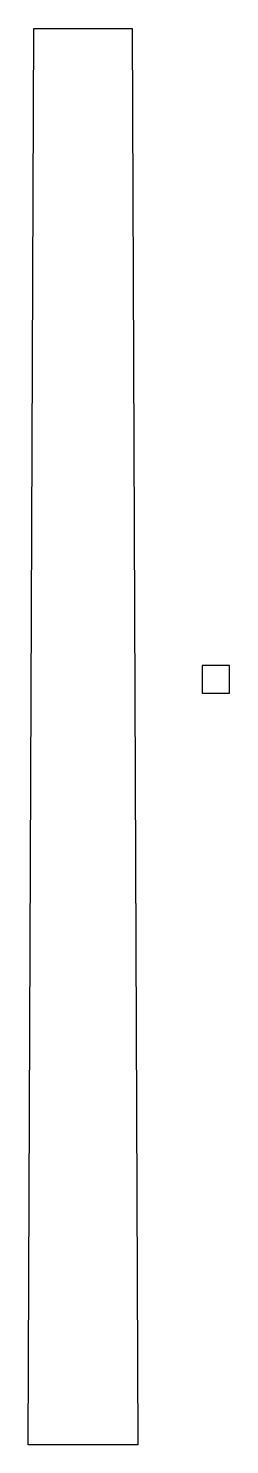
# Model space of a CAD drawing. Header units: inches. Extents: x -375 to -301, y 48 to 564.
import ezdxf

# ---------------------------------------------------------------- set-up
doc = ezdxf.new("R2010")
doc.units = ezdxf.units.IN
doc.header["$MEASUREMENT"] = 0

msp = doc.modelspace()

# ---------------------------------------------------------------- linework, layer by layer
at = {"color": 1, "extrusion": (-4.3961e-19, -0.000349166, 1), "elevation": -0.2}
msp.add_lwpolyline([(-336.66, 564.04), (-334.66, 48.04), (-374.52, 48.04), (-372.52, 564.04)], close=True, dxfattribs=at)
msp.add_lwpolyline([(-311.21, 321.89), (-301.21, 321.89), (-301.21, 331.89), (-311.21, 331.89)], close=True)

doc.saveas('drawing.dxf')
